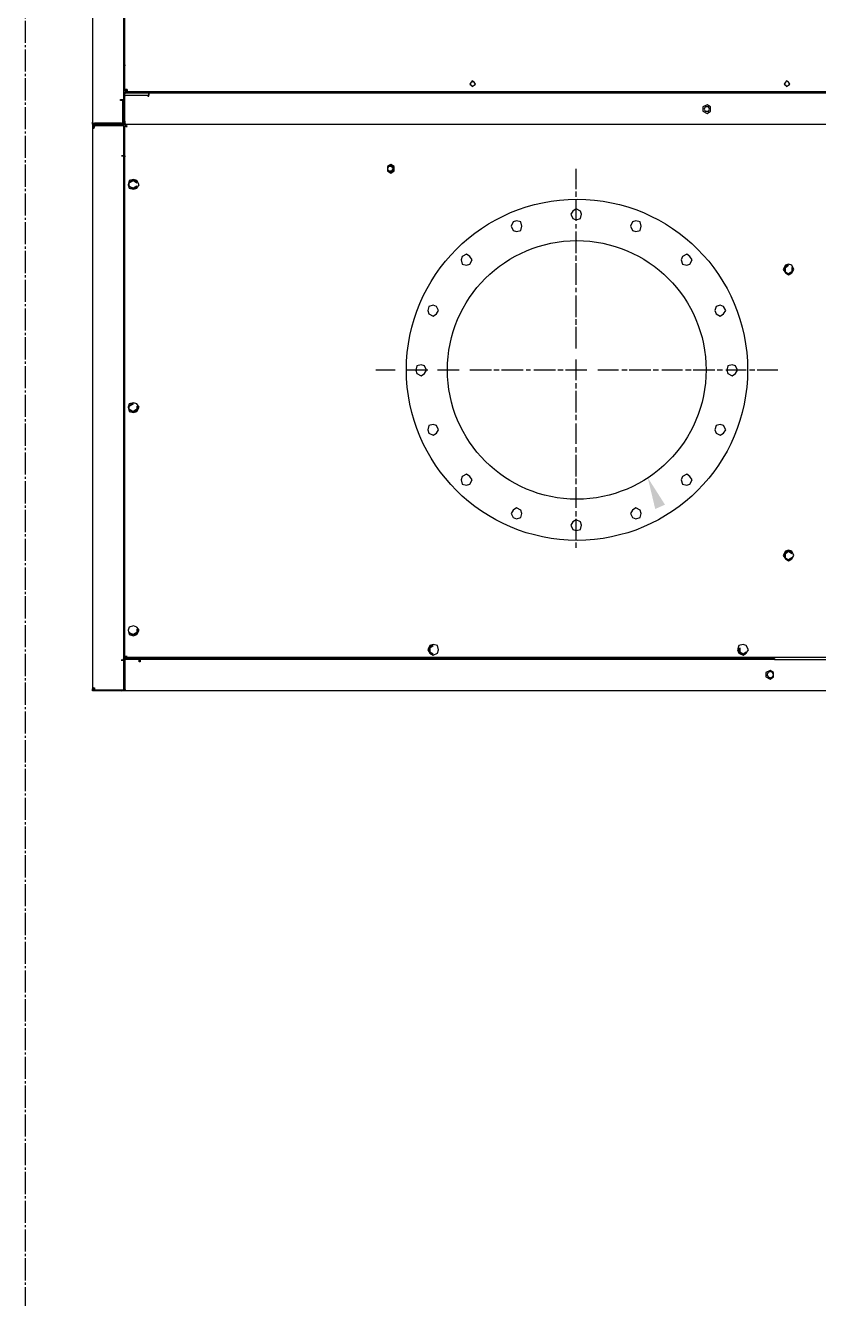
# Model space of a CAD drawing. Header units: millimetres. Extents: x -18489 to 17339, y -1599 to 10961.
# Drawn here: x -15118.1 to -15028.6, y 7926.2 to 8070 of the extents above; entities that cross this region are included whole.
import ezdxf

# ---------------------------------------------------------------- set-up
doc = ezdxf.new("R2010")
doc.units = ezdxf.units.MM
doc.linetypes.add('X-CUB3-L10$0$COL-CEN-LIN', pattern=[3.25, 2.5, -0.25, 0.25, -0.25])
doc.layers.add('188K-SM-03-F10-MECH-EQ-Y2257103$0$Micron CUP L10 CDA EQU$0$M-EQPM-AD', color=5, linetype='Continuous')
doc.layers.add('X-CUB3-L10$0$CCL', color=8, linetype='X-CUB3-L10$0$COL-CEN-LIN')

# ---------------------------------------------------------------- blocks, each defined once
blk = doc.blocks.new('188K-SM-03-F10-MECH-EQ-Y2257103$0$Micron CUP L10 CDA EQU$0$A$C4e6b34ef')
for points in [[(-1032.7, 22), (-1033.9, 20.8), (-1032.7, 20.8), (-1032.7, -9.8), (-1033.9, -9.8), (-1033.9, 20.8), (-1033.9, 24.5), (-1033.9, 2117.6), (-1033.9, 2122.5), (-1033.9, 2153), (-1033.9, 2155.5), (-1031.5, 2155.5), (-1033.9, 2153), (-1032.7, 2153), (-1032.7, 2122.5), (-1032.7, 2121.2)], [(-1030.2, 2154.3), (-1031.5, 2154.3), (-1032.7, 2153), (-1033.9, 2153), (-1032.7, 2153), (-1031.5, 2153), (-1031.5, 2154.3), (-1031.5, 2153)], [(-392.8, 2154.3), (-392.8, 2153), (-394, 2153), (-395.2, 2153), (-396.4, 2153), (-395.2, 2153), (-394, 2153), (-396.4, 2155.5), (-396.4, 2154.3), (-397.7, 2154.3), (-397.7, 2155.5), (-1030.2, 2155.5), (-1030.2, 2153), (-1032.7, 2153), (-1032.7, 2120), (-998.4, 2120), (-927.5, 2120)], [(-1032.7, 2153), (-1031.5, 2153), (-1032.7, 2153)], [(-394, 2153), (-395.2, 2153), (-396.4, 2154.3), (-397.7, 2154.3), (-398.9, 2154.3)], [(-394, 2155.5), (-396.4, 2155.5), (-397.7, 2155.5), (-397.7, 2153), (-395.2, 2153), (-395.2, 2120), (-394, 2122.5)], [(-397.7, 2154.3), (-396.4, 2154.3), (-396.4, 2153), (-395.2, 2153)], [(-395.2, 2121.2), (-395.2, 2122.5), (-395.2, 2153), (-394, 2153), (-394, 2122.5), (-394, 2117.6), (-395.2, 2117.6), (-396.4, 2116.3)], [(1136.7, 2154.3), (1137.9, 2153), (1139.1, 2153), (1139.1, 2154.3), (1139.1, 2153), (1140.4, 2153), (1141.6, 2155.5), (1139.1, 2154.3), (1136.7, 2155.5), (-391.5, 2155.5), (-392.8, 2155.5), (-394, 2154.3), (-394, 2153), (-394, 2155.5), (-391.5, 2155.5), (-392.8, 2155.5), (-392.8, 2153), (-392.8, 2121.2), (-367.1, 2121.2), (-365.8, 2121.2)], [(-367.1, 2121.2), (-367.1, 2123.7), (-365.8, 2123.7), (-365.8, 2120), (-391.5, 2120), (-392.8, 2120), (-394, 2122.5), (-392.8, 2122.5), (-392.8, 2153)], [(-1033.9, 2122.5), (-1032.7, 2120)], [(-998.4, 2102.9), (-998.4, 2118.8), (-1031.5, 2118.8), (-1033.9, 2117.6), (-1032.7, 2120), (-1031.5, 2120), (-1031.5, 2118.8), (-999.7, 2118.8), (-1000.9, 2118.8)], [(-1030.2, 2118.8), (-1031.5, 2118.8), (-1032.7, 2118.8)], [(-998.4, 2118.8), (-997.2, 2118.8), (-997.2, 1385.5), (-998.4, 1385.5), (-998.4, 40.4), (-999.7, 40.4), (-1000.9, 40.4), (-998.4, 40.4), (-999.7, 40.4)], [(-999.7, 2120), (-998.4, 2118.8), (-927.5, 2118.8), (-927.5, 2120), (-429.5, 2120), (-429.5, 2122.5), (-429.5, 2120), (-395.2, 2120)], [(-998.4, 2122.5), (-999.7, 2122.5)], [(-998.4, 2120), (-998.4, 2121.2), (-999.7, 2121.2)], [(-996, 25.7), (-994.8, 25.7), (-996, 25.7), (-996, 2117.6), (-996, 2118.8), (-996, 2117.6), (-994.8, 2116.3), (-996, 2117.6), (-994.8, 2116.3), (-994.8, 2118.8), (-996, 2118.8), (-395.2, 2118.8), (-396.4, 2117.6), (-396.4, 2116.3), (-395.2, 2117.6), (-395.2, 2118.8)], [(-926.2, 2120), (-926.2, 2118.8), (-396.4, 2118.8), (-396.4, 2120)], [(-429.5, 2118.8), (-430.7, 2118.8)], [(-394, 2117.6), (-395.2, 2117.6), (-396.4, 2116.3), (-395.2, 2117.6), (-394, 2117.6), (-394, 25.7), (-396.4, 25.7), (-395.2, 25.7), (-395.2, 24.5), (-396.4, 25.7), (-395.2, 25.7), (-394, 25.7), (-394, 20.8), (-394, -11), (-396.4, -12.2), (-395.2, -11), (-396.4, -11), (-396.4, -9.8), (-396.4, -11), (-396.4, -12.2), (-394, -12.2)], [(-392.8, 2118.8), (-391.5, 2118.8), (-392.8, 2118.8), (-394, 2117.6), (-394, 2118.8), (-391.5, 2120), (-361, 2120), (1139.1, 2120), (1139.1, 2118.8), (1139.1, 2102.9), (1137.9, 2101.7)], [(-392.8, 2121.2), (-391.5, 2121.2), (-365.8, 2121.2), (-365.8, 2120)], [(-391.5, 2120), (-391.5, 2118.8), (-361, 2118.8), (-361, 2093.1), (-362.2, 2093.1), (-362.2, 2091.9), (-361, 2091.9), (-358.5, 2091.9), (-358.5, 301.4), (-361, 301.4), (-362.2, 301.4), (-362.2, 300.2), (-361, 300.2), (-361, 24.5), (-391.5, 24.5), (-392.8, 24.5)], [(-391.5, 2118.8), (-361, 2118.8), (-362.2, 2118.8)], [(-361, 2120), (-358.5, 2117.6), (-358.5, 2091.9), (-361, 2091.9)], [(-356.1, 2117.6), (-356.1, 2116.3), (-354.8, 2116.3), (-356.1, 2116.3), (-357.3, 2117.6), (-357.3, 2118.8), (-358.5, 2118.8)], [(-357.3, 2117.6), (-358.5, 2117.6)], [(-354.8, 25.7), (-356.1, 25.7), (-356.1, 24.5), (-354.8, 24.5), (-354.8, 26.9), (-357.3, 26.9), (-357.3, 2116.3), (-354.8, 2116.3), (-354.8, 2118.8)], [(-357.3, 2116.3), (-357.3, 2117.6), (-357.3, 2116.3)], [(-354.8, 2117.6), (-356.1, 2117.6), (-356.1, 2118.8), (-354.8, 2118.8), (386.6, 2118.8)], [(-326.7, 2120), (-326.7, 2118.8), (-327.9, 2118.8)], [(-998.4, 1385.5), (-998.4, 2101.7), (-1000.9, 2101.7), (-1000.9, 2102.9), (-998.4, 2102.9), (-999.7, 2102.9)], [(-671.7, 1813.7), (-671.7, 1835.7)], [(-998.4, 1799), (-997.2, 1799), (-996, 1799)], [(-671.7, 1777), (-671.7, 1801.5)], [(-671.7, 1741.5), (-671.7, 1766)], [(-671.7, 1704.8), (-671.7, 1729.3)], [(-346.3, 1725.6), (-345, 1726.9), (-346.3, 1724.4)], [(-345, 1726.9), (-346.3, 1726.9)], [(-671.7, 1696.3), (-671.7, 1702.4)], [(-671.7, 1669.3), (-671.7, 1693.8)], [(-671.7, 1660.8), (-671.7, 1665.7)], [(-671.7, 1632.6), (-671.7, 1657.1)], [(-671.7, 1624.1), (-671.7, 1630.2)], [(-671.7, 1597.2), (-671.7, 1621.6)], [(-872.4, 1609.4), (-866.3, 1609.4)], [(-863.8, 1609.4), (-839.4, 1609.4)], [(-836.9, 1609.4), (-830.8, 1609.4)], [(-827.1, 1609.4), (-803.9, 1609.4)], [(-800.2, 1609.4), (-794.1, 1609.4)], [(-791.7, 1609.4), (-767.2, 1609.4)], [(-764.7, 1609.4), (-758.6, 1609.4)], [(-754.9, 1609.4), (-731.7, 1609.4)], [(-728, 1609.4), (-721.9, 1609.4)], [(-719.5, 1609.4), (-695, 1609.4)], [(-692.5, 1609.4), (-686.4, 1609.4)], [(-682.8, 1609.4), (-659.5, 1609.4)], [(-647.3, 1609.4), (-622.8, 1609.4)], [(-620.4, 1609.4), (-614.2, 1609.4)], [(-611.8, 1609.4), (-587.3, 1609.4)], [(-583.6, 1609.4), (-578.7, 1609.4)], [(-575.1, 1609.4), (-550.6, 1609.4)], [(-548.2, 1609.4), (-542, 1609.4)], [(-539.6, 1609.4), (-515.1, 1609.4)], [(-511.5, 1609.4), (-506.6, 1609.4)], [(-502.9, 1609.4), (-478.4, 1609.4)], [(-476, 1609.4), (-469.9, 1609.4)], [(-467.4, 1609.4), (-444.2, 1609.4)], [(-671.7, 1561.7), (-671.7, 1584.9)], [(-671.7, 1551.9), (-671.7, 1558)], [(-671.7, 1525), (-671.7, 1549.4)], [(-671.7, 1516.4), (-671.7, 1522.5)], [(-671.7, 1489.5), (-671.7, 1512.7)], [(-671.7, 1479.7), (-671.7, 1485.8)], [(-671.7, 1452.8), (-671.7, 1477.2)], [(-671.7, 1444.2), (-671.7, 1450.3)], [(-671.7, 1417.3), (-671.7, 1440.5)], [(-671.7, 1407.5), (-671.7, 1413.6)], [(-358.5, 1421), (-357.3, 1421)], [(-671.7, 1381.8), (-671.7, 1405.1)]]:
    blk.add_lwpolyline(points)
for points in [[(-1030.2, 2154.3), (-1030.2, 2155.5), (-1031.5, 2155.5), (-1031.5, 2154.3)], [(-396.4, 2153), (-395.2, 2153)], [(-971.5, 2109), (-970.3, 2105.3), (-965.4, 2102.9), (-961.7, 2105.3), (-960.5, 2109), (-961.7, 2113.9), (-965.4, 2115.1), (-970.3, 2113.9)], [(-970.3, 2111.4), (-967.8, 2113.9), (-970.3, 2109), (-970.3, 2106.6), (-967.8, 2105.3), (-970.3, 2109)], [(-719.5, 2109), (-718.2, 2105.3), (-713.3, 2102.9), (-709.7, 2105.3), (-708.4, 2109), (-709.7, 2113.9), (-713.3, 2115.1), (-718.2, 2113.9)], [(-718.2, 2111.4), (-715.8, 2113.9), (-718.2, 2109), (-718.2, 2106.6), (-715.8, 2105.3), (-718.2, 2109)], [(-713.3, 2115.1), (-715.8, 2113.9), (-712.1, 2113.9)], [(-709.7, 2111.4), (-712.1, 2113.9), (-709.7, 2109)], [(-467.4, 2109), (-466.2, 2105.3), (-462.5, 2102.9), (-457.6, 2105.3), (-456.4, 2109), (-457.6, 2113.9), (-462.5, 2115.1), (-466.2, 2113.9)], [(-466.2, 2111.4), (-463.7, 2113.9), (-466.2, 2109), (-466.2, 2106.6), (-463.7, 2105.3), (-466.2, 2109)], [(-462.5, 2115.1), (-463.7, 2113.9), (-460.1, 2113.9)], [(-457.6, 2111.4), (-460.1, 2113.9), (-457.6, 2109)], [(-391.5, 2118.8), (-390.3, 2118.8)], [(-967.8, 2105.3), (-965.4, 2104.1), (-964.2, 2105.3)], [(-715.8, 2105.3), (-713.3, 2104.1), (-712.1, 2105.3)], [(-460.1, 2105.3), (-457.6, 2106.6), (-457.6, 2109)], [(-446.6, 1814.9), (-441.7, 1814.9), (-439.3, 1818.6), (-441.7, 1822.3), (-446.6, 1822.3), (-449.1, 1818.6)], [(-447.8, 1818.6), (-446.6, 1816.2), (-444.2, 1814.9), (-441.7, 1816.2), (-440.5, 1818.6), (-441.7, 1821.1), (-444.2, 1822.3), (-446.6, 1821.1)], [(-446.6, 1818.6), (-446.6, 1817.4), (-444.2, 1816.2), (-441.7, 1817.4), (-441.7, 1821.1), (-444.2, 1822.3), (-446.6, 1821.1)], [(-677.9, 1784.4), (-675.4, 1780.7), (-671.7, 1778.2), (-666.8, 1780.7), (-665.6, 1784.4), (-666.8, 1789.3), (-671.7, 1790.5), (-675.4, 1789.3)], [(-993.5, 1770.9), (-991.1, 1766), (-987.4, 1764.8), (-982.5, 1766), (-981.3, 1770.9), (-982.5, 1774.6), (-987.4, 1777), (-991.1, 1774.6)], [(-987.4, 1775.8), (-985, 1774.6), (-989.9, 1774.6), (-992.3, 1773.3), (-992.3, 1770.9), (-989.9, 1774.6)], [(-982.5, 1773.3), (-985, 1774.6), (-982.5, 1770.9)], [(-745.2, 1770.9), (-742.7, 1767.2), (-739, 1764.8), (-734.1, 1767.2), (-732.9, 1770.9), (-734.1, 1775.8), (-739, 1777), (-742.7, 1775.8)], [(-610.6, 1770.9), (-608.1, 1767.2), (-604.4, 1764.8), (-599.6, 1767.2), (-598.3, 1770.9), (-599.6, 1775.8), (-604.4, 1777), (-608.1, 1775.8)], [(-801.4, 1733), (-800.2, 1729.3), (-795.3, 1726.9), (-791.7, 1729.3), (-789.2, 1733), (-791.7, 1737.9), (-795.3, 1739.1), (-800.2, 1737.9)], [(-553.1, 1733), (-551.8, 1729.3), (-546.9, 1726.9), (-543.3, 1729.3), (-540.8, 1733), (-543.3, 1737.9), (-546.9, 1739.1), (-551.8, 1737.9)], [(-351.2, 1726.9), (-349.9, 1724.4), (-348.7, 1723.2), (-346.3, 1724.4), (-345, 1726.9), (-346.3, 1728.1), (-348.7, 1729.3), (-349.9, 1728.1)], [(-839.4, 1676.7), (-838.1, 1671.8), (-833.3, 1670.6), (-829.6, 1671.8), (-827.1, 1676.7), (-829.6, 1680.4), (-833.3, 1682.8), (-838.1, 1680.4)], [(-515.1, 1676.7), (-513.9, 1671.8), (-509, 1670.6), (-504.1, 1671.8), (-502.9, 1676.7), (-504.1, 1680.4), (-509, 1682.8), (-513.9, 1680.4)], [(-852.8, 1609.4), (-851.6, 1604.5), (-846.7, 1603.3), (-843, 1604.5), (-840.6, 1609.4), (-843, 1613.1), (-846.7, 1615.5), (-851.6, 1613.1)], [(-501.7, 1609.4), (-500.4, 1604.5), (-495.5, 1603.3), (-491.9, 1604.5), (-489.4, 1609.4), (-491.9, 1613.1), (-495.5, 1615.5), (-500.4, 1613.1)], [(-839.4, 1542.1), (-838.1, 1537.2), (-833.3, 1536), (-829.6, 1537.2), (-827.1, 1542.1), (-829.6, 1545.8), (-833.3, 1548.2), (-838.1, 1545.8)], [(-515.1, 1542.1), (-513.9, 1537.2), (-509, 1536), (-504.1, 1537.2), (-502.9, 1542.1), (-504.1, 1545.8), (-509, 1548.2), (-513.9, 1545.8)], [(-801.4, 1484.6), (-800.2, 1480.9), (-795.3, 1478.5), (-791.7, 1480.9), (-789.2, 1484.6), (-791.7, 1489.5), (-795.3, 1490.7), (-800.2, 1489.5)], [(-553.1, 1484.6), (-551.8, 1480.9), (-546.9, 1478.5), (-543.3, 1480.9), (-540.8, 1484.6), (-543.3, 1489.5), (-546.9, 1490.7), (-551.8, 1489.5)], [(-745.2, 1446.7), (-742.7, 1443), (-739, 1440.5), (-734.1, 1443), (-732.9, 1446.7), (-734.1, 1451.5), (-739, 1452.8), (-742.7, 1451.5)], [(-610.6, 1446.7), (-608.1, 1443), (-604.4, 1440.5), (-599.6, 1443), (-598.3, 1446.7), (-599.6, 1451.5), (-604.4, 1452.8), (-608.1, 1451.5)], [(-381.8, 1461.3), (-379.3, 1457.7), (-374.4, 1457.7), (-372, 1461.3), (-374.4, 1466.2), (-379.3, 1466.2)], [(-379.3, 1461.3), (-379.3, 1460.1), (-376.9, 1458.9), (-374.4, 1460.1), (-374.4, 1463.8), (-376.9, 1465), (-379.3, 1463.8)], [(-677.9, 1433.2), (-675.4, 1429.5), (-671.7, 1427.1), (-666.8, 1429.5), (-665.6, 1433.2), (-666.8, 1438.1), (-671.7, 1439.3), (-675.4, 1438.1)], [(-993.5, 1421), (-991.1, 1417.3), (-987.4, 1414.8), (-982.5, 1417.3), (-981.3, 1421), (-982.5, 1425.9), (-987.4, 1427.1), (-991.1, 1425.9)], [(-987.4, 1425.9), (-985, 1424.6), (-989.9, 1424.6), (-992.3, 1423.4), (-992.3, 1421), (-989.9, 1424.6)], [(-992.3, 1421), (-992.3, 1418.5), (-989.9, 1417.3)], [(-1018, 1386.7), (-1013.1, 1386.7), (-1010.7, 1390.4), (-1013.1, 1395.3), (-1018, 1395.3), (-1020.5, 1390.4)], [(-1019.2, 1390.4), (-1018, 1387.9), (-1015.6, 1386.7), (-1013.1, 1387.9), (-1011.9, 1390.4), (-1013.1, 1392.8), (-1015.6, 1394), (-1018, 1392.8)], [(-887.1, 1369.6), (-884.6, 1365.9), (-881, 1363.5), (-876.1, 1365.9), (-874.9, 1369.6), (-876.1, 1373.2), (-881, 1375.7), (-884.6, 1373.2)], [(-885.9, 1372), (-883.4, 1373.2), (-885.9, 1369.6), (-885.9, 1367.1), (-883.4, 1365.9), (-885.9, 1369.6)], [(-881, 1374.5), (-883.4, 1373.2), (-878.5, 1373.2)], [(-876.1, 1372), (-878.5, 1373.2), (-876.1, 1369.6)], [(-878.5, 1365.9), (-876.1, 1367.1), (-876.1, 1369.6)], [(-564.1, 1369.6), (-561.6, 1365.9), (-557.9, 1363.5), (-553.1, 1365.9), (-551.8, 1369.6), (-553.1, 1373.2), (-557.9, 1375.7), (-561.6, 1373.2)], [(-562.8, 1372), (-560.4, 1373.2), (-562.8, 1369.6), (-562.8, 1367.1), (-560.4, 1365.9), (-562.8, 1369.6)], [(-557.9, 1374.5), (-560.4, 1373.2), (-555.5, 1373.2)], [(-560.4, 1365.9), (-557.9, 1364.7), (-555.5, 1365.9)], [(-553.1, 1372), (-555.5, 1373.2), (-553.1, 1369.6)], [(-351.2, 1372), (-349.9, 1369.6), (-348.7, 1368.3), (-346.3, 1369.6), (-345, 1372), (-346.3, 1373.2), (-348.7, 1374.5), (-349.9, 1373.2)]]:
    blk.add_lwpolyline(points, close=True)
for centre, radius in [((-671.2, 1608.4), 192.6), ((-671.3, 1608.7), 146)]:
    blk.add_circle(centre, radius)
blk.add_solid([(-828.4, 1520.1), (-792.9, 1528.6), (-823.5, 1509.1)])
blk = doc.blocks.new('188K-SM-03-F10-MECH-EQ-Y2257103')
at = {"layer": '188K-SM-03-F10-MECH-EQ-Y2257103$0$Micron CUP L10 CDA EQU$0$M-EQPM-AD', "lineweight": 0, "ltscale": 0.1, "xscale": 0.1, "yscale": 0.1, "zscale": 0.1, "rotation": 89.99999999999999}
blk.add_blockref('188K-SM-03-F10-MECH-EQ-Y2257103$0$Micron CUP L10 CDA EQU$0$A$C4e6b34ef', (-14895.04, 8098.2), dxfattribs=at)
blk = doc.blocks.new('X-CUB3-L10$0$CUB3-10')
at = {"layer": 'X-CUB3-L10$0$CCL'}
blk.add_line((-2280, 0), (-2280, 9982.459), dxfattribs=at)
blk = doc.blocks.new('X-CUB3-L10')
at = {"layer": 'X-CUB3-L10$0$CCL'}
blk.add_blockref('X-CUB3-L10$0$CUB3-10', (-12838.15, -720), dxfattribs=at)

msp = doc.modelspace()

# ---------------------------------------------------------------- block references
msp.add_blockref('188K-SM-03-F10-MECH-EQ-Y2257103', (0, 0))

# ---------------------------------------------------------------- next in the draw order: block references
msp.add_blockref('X-CUB3-L10', (0, 0))

doc.saveas('drawing.dxf')
